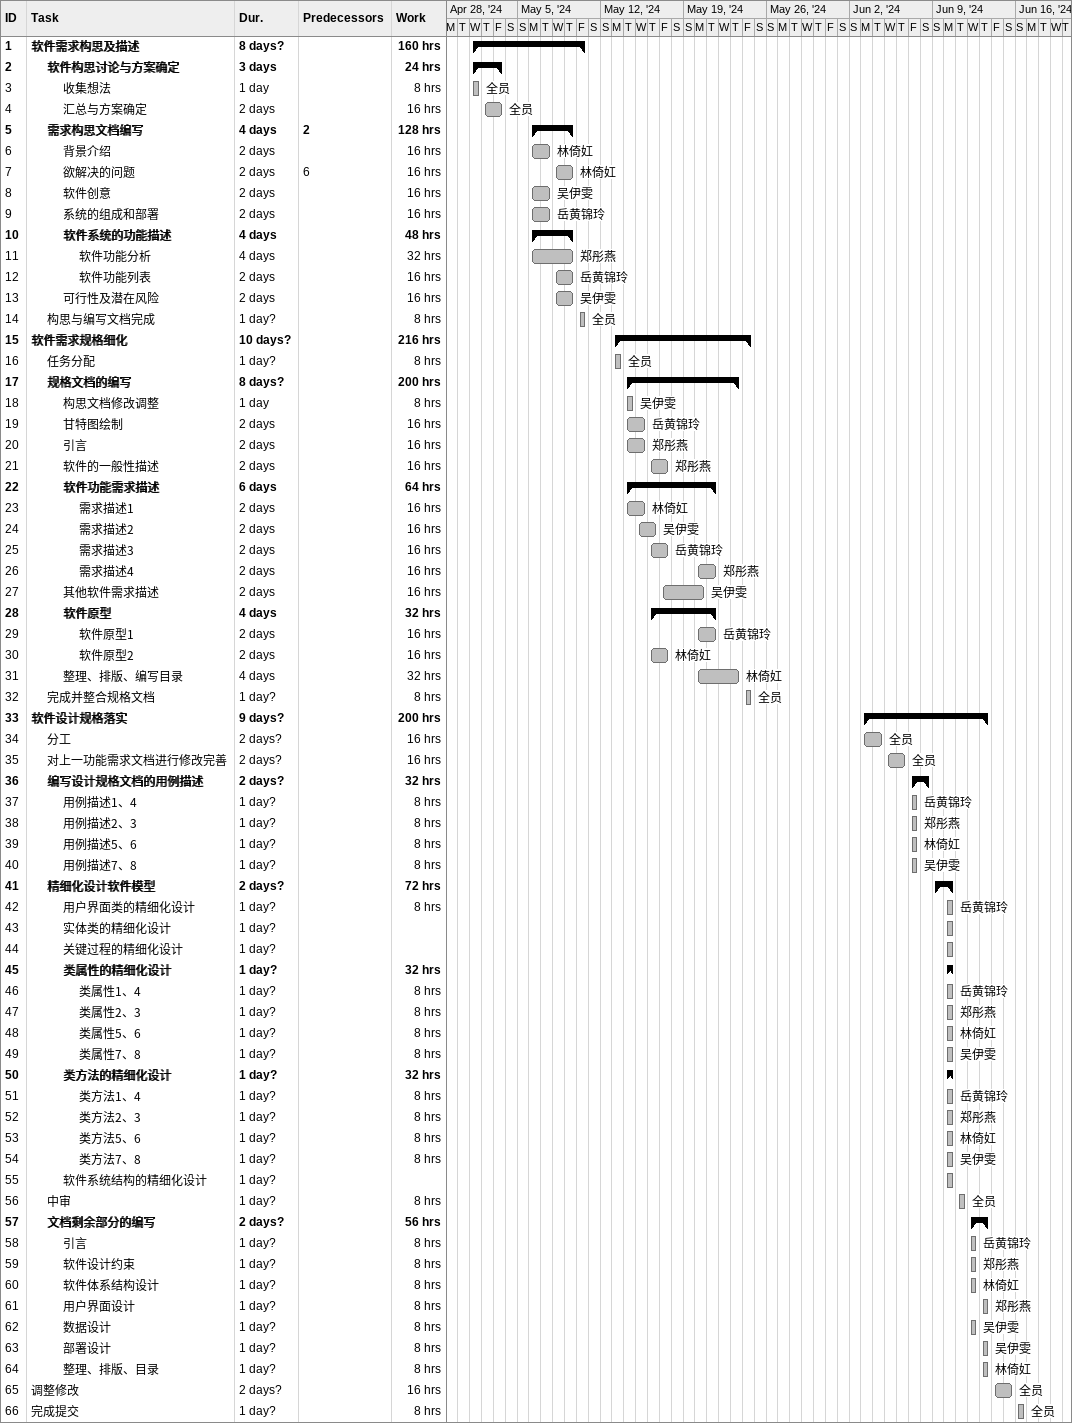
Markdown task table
| ID | Level | Task | Duration | Start | Finish | Predecessors | Resources | Work (h) |
|---|---|---|---|---|---|---|---|---|
| 1 | 1 | **软件需求构思及描述** | 8d? | 2024-05-01 | 2024-05-10 |  |  | 160 |
| 2 | 2 | **软件构思讨论与方案确定** | 3d | 2024-05-01 | 2024-05-03 |  |  | 24 |
| 3 | 3 | 收集想法 | 1d | 2024-05-01 | 2024-05-01 |  | 全员 | 8 |
| 4 | 3 | 汇总与方案确定 | 2d | 2024-05-02 | 2024-05-03 |  | 全员 | 16 |
| 5 | 2 | **需求构思文档编写** | 4d | 2024-05-06 | 2024-05-09 | 2 |  | 128 |
| 6 | 3 | 背景介绍 | 2d | 2024-05-06 | 2024-05-07 |  | 林倚妅 | 16 |
| 7 | 3 | 欲解决的问题 | 2d | 2024-05-08 | 2024-05-09 | 6 | 林倚妅 | 16 |
| 8 | 3 | 软件创意 | 2d | 2024-05-06 | 2024-05-07 |  | 吴伊雯 | 16 |
| 9 | 3 | 系统的组成和部署 | 2d | 2024-05-06 | 2024-05-07 |  | 岳黄锦玲 | 16 |
| 10 | 3 | **软件系统的功能描述** | 4d | 2024-05-06 | 2024-05-09 |  |  | 48 |
| 11 | 4 | 软件功能分析 | 4d | 2024-05-06 | 2024-05-09 |  | 郑彤燕 | 32 |
| 12 | 4 | 软件功能列表 | 2d | 2024-05-08 | 2024-05-09 |  | 岳黄锦玲 | 16 |
| 13 | 3 | 可行性及潜在风险 | 2d | 2024-05-08 | 2024-05-09 |  | 吴伊雯 | 16 |
| 14 | 2 | 构思与编写文档完成 | 1d? | 2024-05-10 | 2024-05-10 |  | 全员 | 8 |
| 15 | 1 | **软件需求规格细化** | 10d? | 2024-05-13 | 2024-05-24 |  |  | 216 |
| 16 | 2 | 任务分配 | 1d? | 2024-05-13 | 2024-05-13 |  | 全员 | 8 |
| 17 | 2 | **规格文档的编写** | 8d? | 2024-05-14 | 2024-05-23 |  |  | 200 |
| 18 | 3 | 构思文档修改调整 | 1d | 2024-05-14 | 2024-05-14 |  | 吴伊雯 | 8 |
| 19 | 3 | 甘特图绘制 | 2d | 2024-05-14 | 2024-05-15 |  | 岳黄锦玲 | 16 |
| 20 | 3 | 引言 | 2d | 2024-05-14 | 2024-05-15 |  | 郑彤燕 | 16 |
| 21 | 3 | 软件的一般性描述 | 2d | 2024-05-16 | 2024-05-17 |  | 郑彤燕 | 16 |
| 22 | 3 | **软件功能需求描述** | 6d | 2024-05-14 | 2024-05-21 |  |  | 64 |
| 23 | 4 | 需求描述1 | 2d | 2024-05-14 | 2024-05-15 |  | 林倚妅 | 16 |
| 24 | 4 | 需求描述2 | 2d | 2024-05-15 | 2024-05-16 |  | 吴伊雯 | 16 |
| 25 | 4 | 需求描述3 | 2d | 2024-05-16 | 2024-05-17 |  | 岳黄锦玲 | 16 |
| 26 | 4 | 需求描述4 | 2d | 2024-05-20 | 2024-05-21 |  | 郑彤燕 | 16 |
| 27 | 3 | 其他软件需求描述 | 2d | 2024-05-17 | 2024-05-20 |  | 吴伊雯 | 16 |
| 28 | 3 | **软件原型** | 4d | 2024-05-16 | 2024-05-21 |  |  | 32 |
| 29 | 4 | 软件原型1 | 2d | 2024-05-20 | 2024-05-21 |  | 岳黄锦玲 | 16 |
| 30 | 4 | 软件原型2 | 2d | 2024-05-16 | 2024-05-17 |  | 林倚妅 | 16 |
| 31 | 3 | 整理、排版、编写目录 | 4d | 2024-05-20 | 2024-05-23 |  | 林倚妅 | 32 |
| 32 | 2 | 完成并整合规格文档 | 1d? | 2024-05-24 | 2024-05-24 |  | 全员 | 8 |
| 33 | 1 | **软件设计规格落实** | 9d? | 2024-06-03 | 2024-06-13 |  |  | 200 |
| 34 | 2 | 分工 | 2d? | 2024-06-03 | 2024-06-04 |  | 全员 | 16 |
| 35 | 2 | 对上一功能需求文档进行修改完善 | 2d? | 2024-06-05 | 2024-06-06 |  | 全员 | 16 |
| 36 | 2 | **编写设计规格文档的用例描述** | 2d? | 2024-06-07 | 2024-06-08 |  |  | 32 |
| 37 | 3 | 用例描述1、4 | 1d? | 2024-06-07 | 2024-06-07 |  | 岳黄锦玲 | 8 |
| 38 | 3 | 用例描述2、3 | 1d? | 2024-06-07 | 2024-06-07 |  | 郑彤燕 | 8 |
| 39 | 3 | 用例描述5、6 | 1d? | 2024-06-07 | 2024-06-07 |  | 林倚妅 | 8 |
| 40 | 3 | 用例描述7、8 | 1d? | 2024-06-07 | 2024-06-07 |  | 吴伊雯 | 8 |
| 41 | 2 | **精细化设计软件模型** | 2d? | 2024-06-09 | 2024-06-10 |  |  | 72 |
| 42 | 3 | 用户界面类的精细化设计 | 1d? | 2024-06-10 | 2024-06-10 |  | 岳黄锦玲 | 8 |
| 43 | 3 | 实体类的精细化设计 | 1d? | 2024-06-10 | 2024-06-10 |  |  |  |
| 44 | 3 | 关键过程的精细化设计 | 1d? | 2024-06-10 | 2024-06-10 |  |  |  |
| 45 | 3 | **类属性的精细化设计** | 1d? | 2024-06-10 | 2024-06-10 |  |  | 32 |
| 46 | 4 | 类属性1、4 | 1d? | 2024-06-10 | 2024-06-10 |  | 岳黄锦玲 | 8 |
| 47 | 4 | 类属性2、3 | 1d? | 2024-06-10 | 2024-06-10 |  | 郑彤燕 | 8 |
| 48 | 4 | 类属性5、6 | 1d? | 2024-06-10 | 2024-06-10 |  | 林倚妅 | 8 |
| 49 | 4 | 类属性7、8 | 1d? | 2024-06-10 | 2024-06-10 |  | 吴伊雯 | 8 |
| 50 | 3 | **类方法的精细化设计** | 1d? | 2024-06-10 | 2024-06-10 |  |  | 32 |
| 51 | 4 | 类方法1、4 | 1d? | 2024-06-10 | 2024-06-10 |  | 岳黄锦玲 | 8 |
| 52 | 4 | 类方法2、3 | 1d? | 2024-06-10 | 2024-06-10 |  | 郑彤燕 | 8 |
| 53 | 4 | 类方法5、6 | 1d? | 2024-06-10 | 2024-06-10 |  | 林倚妅 | 8 |
| 54 | 4 | 类方法7、8 | 1d? | 2024-06-10 | 2024-06-10 |  | 吴伊雯 | 8 |
| 55 | 3 | 软件系统结构的精细化设计 | 1d? | 2024-06-10 | 2024-06-10 |  |  |  |
| 56 | 2 | 中审 | 1d? | 2024-06-11 | 2024-06-11 |  | 全员 | 8 |
| 57 | 2 | **文档剩余部分的编写** | 2d? | 2024-06-12 | 2024-06-13 |  |  | 56 |
| 58 | 3 | 引言 | 1d? | 2024-06-12 | 2024-06-12 |  | 岳黄锦玲 | 8 |
| 59 | 3 | 软件设计约束 | 1d? | 2024-06-12 | 2024-06-12 |  | 郑彤燕 | 8 |
| 60 | 3 | 软件体系结构设计 | 1d? | 2024-06-12 | 2024-06-12 |  | 林倚妅 | 8 |
| 61 | 3 | 用户界面设计 | 1d? | 2024-06-13 | 2024-06-13 |  | 郑彤燕 | 8 |
| 62 | 3 | 数据设计 | 1d? | 2024-06-12 | 2024-06-12 |  | 吴伊雯 | 8 |
| 63 | 3 | 部署设计 | 1d? | 2024-06-13 | 2024-06-13 |  | 吴伊雯 | 8 |
| 64 | 3 | 整理、排版、目录 | 1d? | 2024-06-13 | 2024-06-13 |  | 林倚妅 | 8 |
| 65 | 1 | 调整修改 | 2d? | 2024-06-14 | 2024-06-15 |  | 全员 | 16 |
| 66 | 1 | 完成提交 | 1d? | 2024-06-16 | 2024-06-16 |  | 全员 | 8 |
